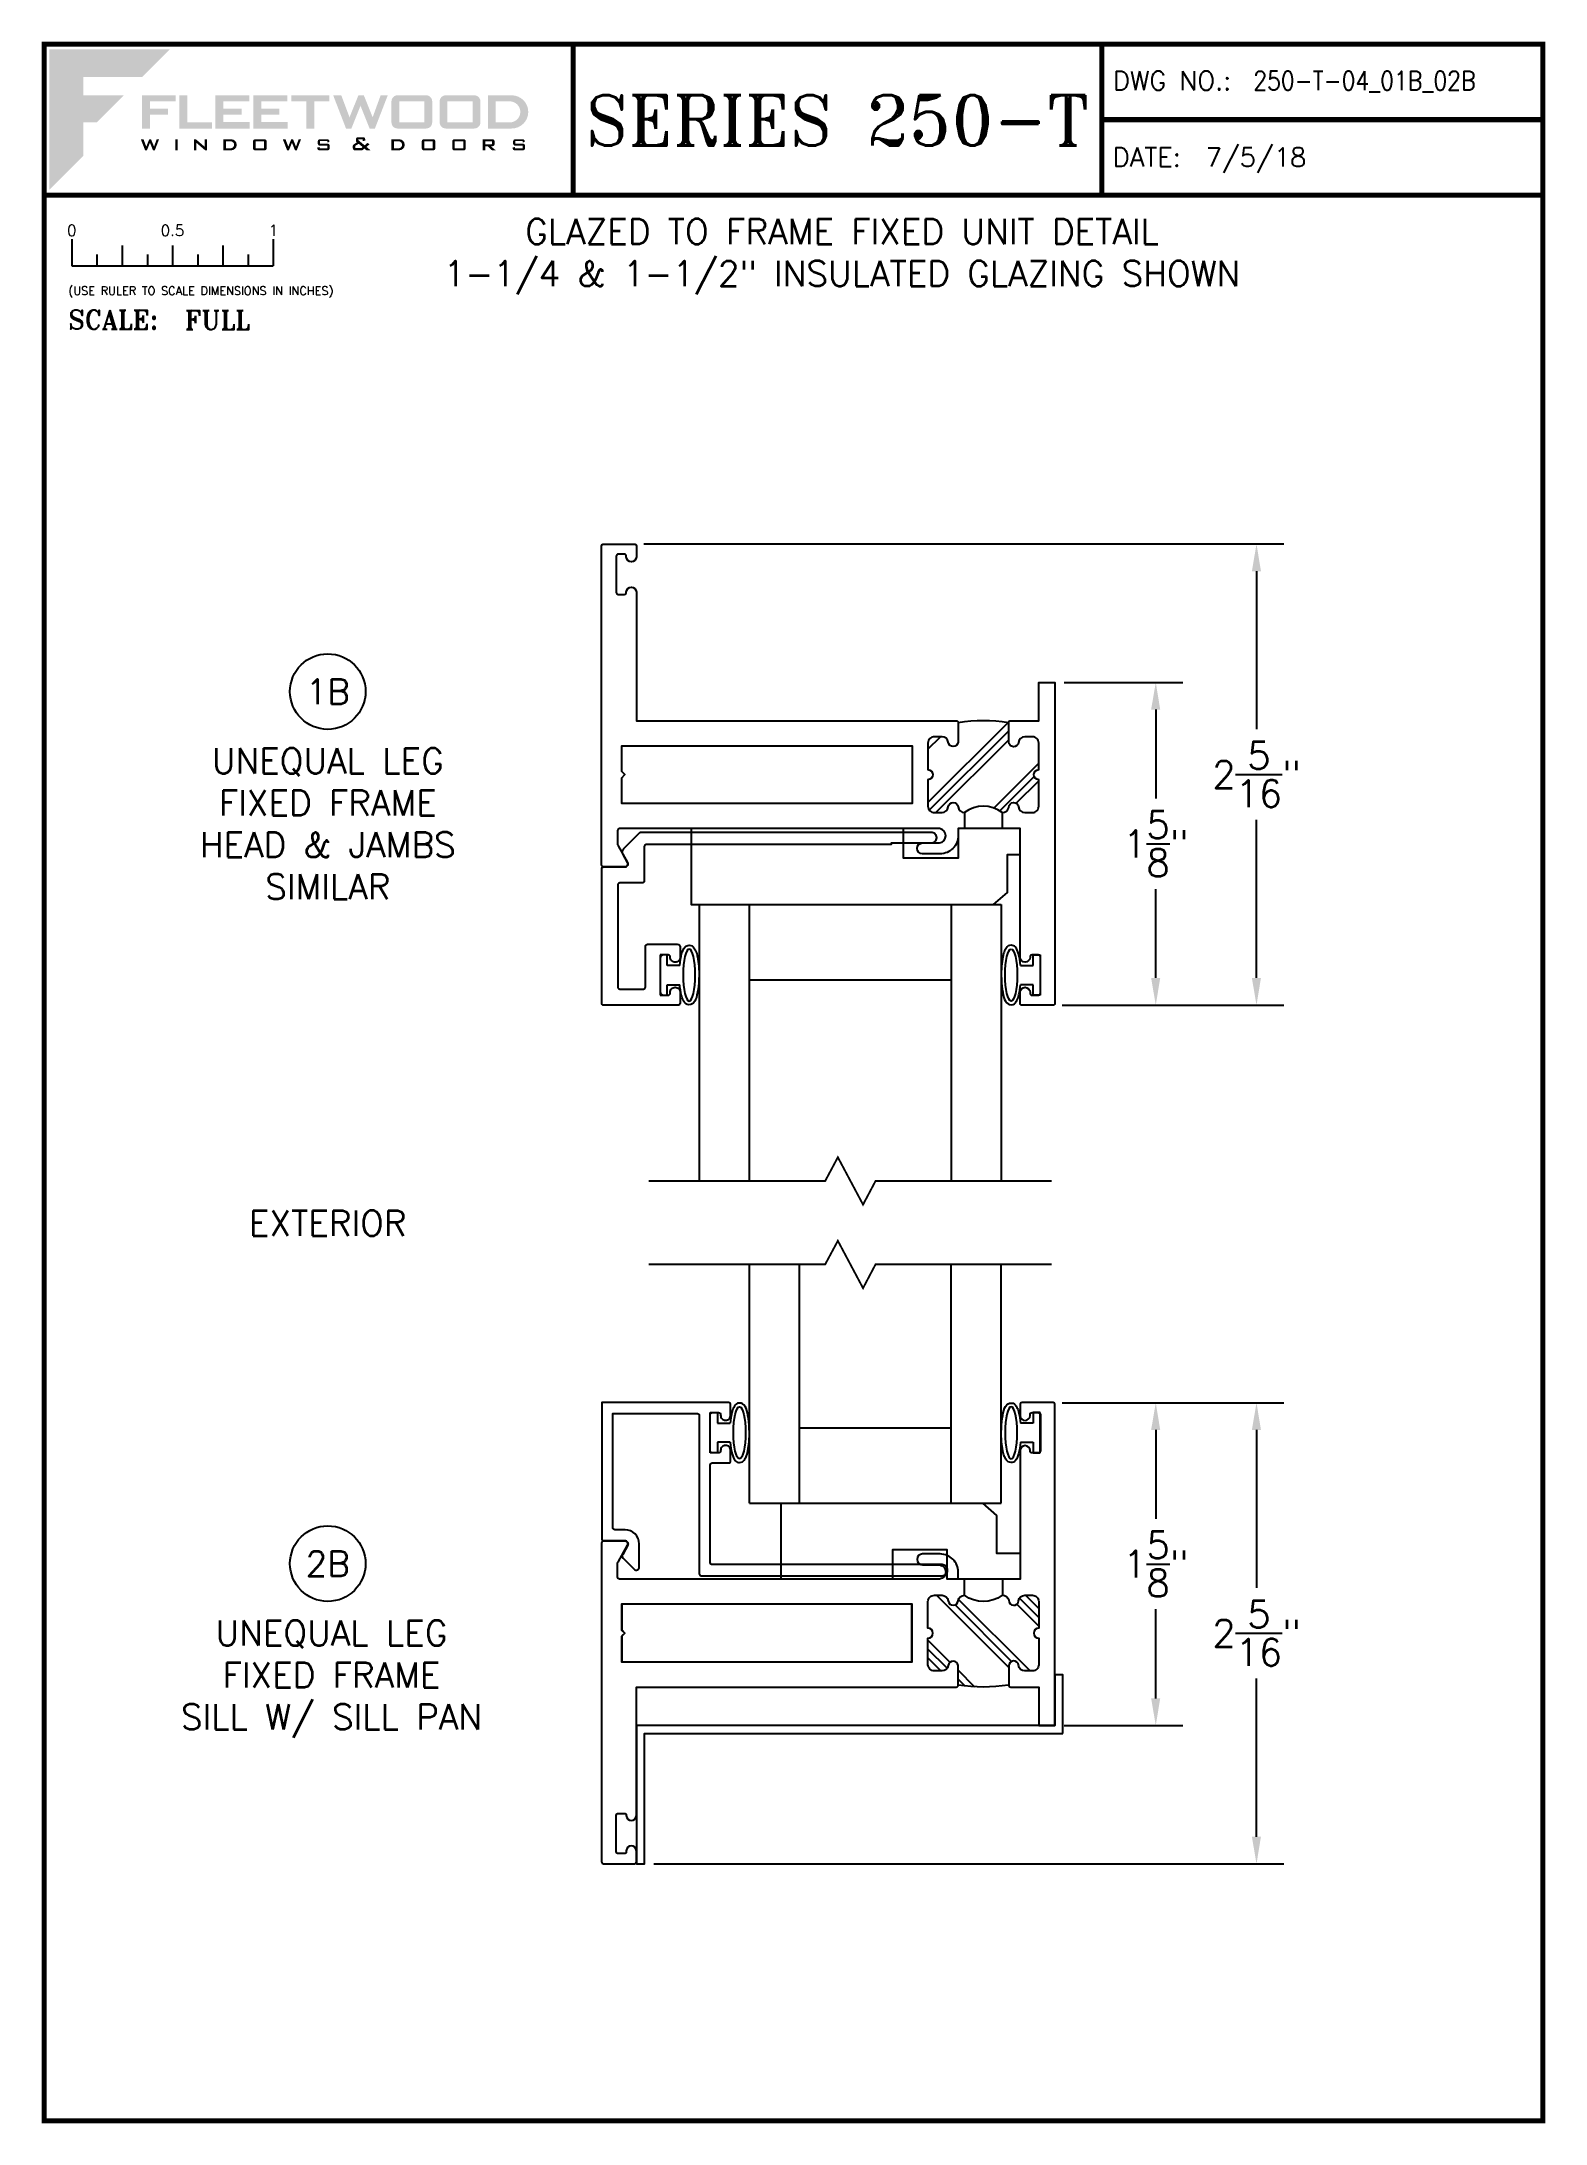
# Paper-space layout 'DETAIL 1B & 2B' of a CAD drawing. Extents: x 0.3 to 7.8, y 0.1 to 10.4.
# The model-space entities are those that its viewports show. They can reach past a viewport. Long polylines and large blocks are cut down to what shows.
import ezdxf
from ezdxf.enums import TextEntityAlignment as Align

# ---------------------------------------------------------------- set-up
doc = ezdxf.new("R2010")
doc.units = 0
doc.header["$MEASUREMENT"] = 0
doc.layers.get('0').update_dxf_attribs({"linetype": 'CONTINUOUS'})
doc.layers.get('Defpoints').update_dxf_attribs({"linetype": 'CONTINUOUS'})
for name, color, linetype in [('DIM', 7, 'CONTINUOUS'), ('FRAME', 1, 'CONTINUOUS'), ('GLASS', 7, 'CONTINUOUS'), ('MISC', 7, 'CONTINUOUS'), ('TEXT', 7, 'CONTINUOUS'), ('TITLE-BLOCK', 7, 'CONTINUOUS')]:
    doc.layers.add(name, color=color, linetype=linetype)
doc.layers.add('VP', color=40, linetype='CONTINUOUS', plot=False)
doc.layers.get('VP').off()
doc.styles.add('ROMANS', font='romans')
doc.styles.add('ROMANT', font='romant')
doc.styles.add('SIMPLEX-094', font='simplex.shx', dxfattribs={"height": 0.094})
doc.styles.get("Standard").update_dxf_attribs({"font": 'simplex.shx'})
doc.dimstyles.new('FULL SCALE', dxfattribs={"dimscale": 0.75, "dimtxt": 0.18, "dimasz": 0.18, "dimexe": 0.18, "dimexo": 0.0625, "dimgap": 0.09, "dimtad": 0, "dimtih": 1, "dimtoh": 1, "dimdec": 4, "dimzin": 0, "dimdsep": 46, "dimlunit": 4, "dimtxsty": 'Standard', "dimcen": 0.09, "dimadec": 0, "dimazin": 0, "dimtfac": 1, "dimtdec": 4, "dimtofl": 0, "dimtmove": 0, "dimatfit": 3, "dimfxl": 0, "dimtolj": 1, "dimtzin": 0, "dimarcsym": 0})

# ---------------------------------------------------------------- blocks, each defined once
blk = doc.blocks.new('*D93')
at = {"layer": 'Defpoints', "color": 0}
for p in [(3.243, 7.955), (5.32, 5.665), (6.33, 5.665)]:
    blk.add_point(p, dxfattribs=at)
at = {"layer": 'DIM', "color": 0, "lineweight": -2}
for p, q in [((3.289, 7.955), (6.465, 7.955)), ((6.33, 7.82), (6.33, 7.035)), ((6.33, 5.8), (6.33, 6.585)), ((5.366, 5.665), (6.465, 5.665))]:
    blk.add_line(p, q, dxfattribs=at)
at = {"layer": 'DIM', "color": 0}
for points in [[(6.307, 7.82), (6.352, 7.82), (6.33, 7.955)], [(6.307, 5.8), (6.352, 5.8), (6.33, 5.665)]]:
    blk.add_solid(points, dxfattribs=at)
at = {"layer": 'DIM', "color": 0, "insert": (6.33, 6.81), "char_height": 0.135, "attachment_point": 5}
blk.add_mtext('\\A1;2{\\H1x;\\S5/16;}"', dxfattribs=at)
blk = doc.blocks.new('*D94')
at = {"layer": 'Defpoints', "color": 0}
for p in [(5.32, 3.691), (5.83, 3.691), (5.33, 2.088)]:
    blk.add_point(p, dxfattribs=at)
at = {"layer": 'DIM', "color": 0, "lineweight": -2}
for p, q in [((5.366, 3.691), (5.965, 3.691)), ((5.83, 3.556), (5.83, 3.115)), ((5.83, 2.223), (5.83, 2.665)), ((5.376, 2.088), (5.965, 2.088))]:
    blk.add_line(p, q, dxfattribs=at)
at = {"layer": 'DIM', "color": 0}
for points in [[(5.807, 3.556), (5.852, 3.556), (5.83, 3.691)], [(5.807, 2.223), (5.852, 2.223), (5.83, 2.088)]]:
    blk.add_solid(points, dxfattribs=at)
at = {"layer": 'DIM', "color": 0, "insert": (5.83, 2.89), "char_height": 0.135, "attachment_point": 5}
blk.add_mtext('\\A1;1{\\H1x;\\S5/8;}"', dxfattribs=at)
blk = doc.blocks.new('Fleetwood_Logo_6-10-15')
h = blk.add_hatch(color=154)
h.dxf.hatch_style = 1
h.paths.add_polyline_path([(0.2526, -0.0017), (0.0019, -0.0017), (0.0019, -0.2942), (0.0725, -0.2236), (0.0725, -0.1535), (0.1007, -0.1535), (0.1567, -0.0976), (0.0725, -0.0976), (0.0725, -0.0596), (0.1946, -0.0596)])
h = blk.add_hatch(color=251)
h.dxf.hatch_style = 1
h.paths.add_polyline_path([(0.2487, -0.1256), (0.2112, -0.1256), (0.2112, -0.1102), (0.2647, -0.1102), (0.2647, -0.0976), (0.1946, -0.0976), (0.1946, -0.1667), (0.2112, -0.1667), (0.2112, -0.1377), (0.2487, -0.1377)])
h = blk.add_hatch(color=251)
h.dxf.hatch_style = 1
h.paths.add_polyline_path([(0.2886, -0.0976), (0.272, -0.0976), (0.272, -0.1667), (0.3401, -0.1667), (0.3401, -0.1535), (0.2886, -0.1535)])
h = blk.add_hatch(color=251)
h.dxf.hatch_style = 1
h.paths.add_polyline_path([(0.4175, -0.0976), (0.3474, -0.0976), (0.3474, -0.1667), (0.4185, -0.1667), (0.4185, -0.1534), (0.364, -0.1534), (0.364, -0.1377), (0.4015, -0.1377), (0.4015, -0.1256), (0.364, -0.1256), (0.364, -0.1102), (0.4175, -0.1102)])
h = blk.add_hatch(color=251)
h.dxf.hatch_style = 1
h.paths.add_polyline_path([(0.4965, -0.0976), (0.4264, -0.0976), (0.4264, -0.1667), (0.4975, -0.1667), (0.4975, -0.1534), (0.443, -0.1534), (0.443, -0.1377), (0.4804, -0.1377), (0.4804, -0.1256), (0.443, -0.1256), (0.443, -0.1102), (0.4965, -0.1102)])
h = blk.add_hatch(color=251)
h.dxf.hatch_style = 1
h.paths.add_polyline_path([(0.5842, -0.0976), (0.5054, -0.0976), (0.5054, -0.1102), (0.5365, -0.1102), (0.5365, -0.1667), (0.5531, -0.1667), (0.5531, -0.1102), (0.5842, -0.1102)])
h = blk.add_hatch(color=251)
h.dxf.hatch_style = 1
h.paths.add_polyline_path([(0.6089, -0.0976), (0.5921, -0.0976), (0.6188, -0.1667), (0.63, -0.1667), (0.6489, -0.1192), (0.6679, -0.1667), (0.6789, -0.1667), (0.7056, -0.0976), (0.6908, -0.0976), (0.6742, -0.1433), (0.6558, -0.0976), (0.6446, -0.0976), (0.6261, -0.1433)])
h = blk.add_hatch(color=251)
h.dxf.hatch_style = 1
h.paths.add_polyline_path([(0.7853, -0.0976), (0.726, -0.0976, 0.414214), (0.7133, -0.1102), (0.7133, -0.154, 0.414214), (0.726, -0.1667), (0.7853, -0.1667, 0.414214), (0.798, -0.154), (0.798, -0.1102, 0.414214)])
h.paths.add_polyline_path([(0.7819, -0.1102), (0.7819, -0.154), (0.7294, -0.154), (0.7294, -0.1102)], flags=16)
h = blk.add_hatch(color=251)
h.dxf.hatch_style = 1
h.paths.add_polyline_path([(0.8856, -0.0976), (0.8262, -0.0976, 0.414214), (0.8136, -0.1102), (0.8136, -0.154, 0.414214), (0.8262, -0.1667), (0.8856, -0.1667, 0.414214), (0.8982, -0.154), (0.8982, -0.1102, 0.414214)])
h.paths.add_polyline_path([(0.8822, -0.1102), (0.8822, -0.154), (0.8296, -0.154), (0.8296, -0.1102)], flags=16)
h = blk.add_hatch(color=251)
h.dxf.hatch_style = 1
h.paths.add_polyline_path([(0.9632, -0.0976), (0.914, -0.0976), (0.914, -0.1667), (0.9632, -0.1667, 1)])
h.paths.add_polyline_path([(0.9301, -0.1102), (0.9593, -0.1102, -1), (0.9593, -0.154), (0.9301, -0.154)], flags=16)
h = blk.add_hatch(color=7)
h.dxf.hatch_style = 1
h.paths.add_polyline_path([(0.2301, -0.1891), (0.2251, -0.1891), (0.2196, -0.2043), (0.2134, -0.1891), (0.2097, -0.1891), (0.2035, -0.2043), (0.1978, -0.1891), (0.1922, -0.1891), (0.2011, -0.2121), (0.2048, -0.2121), (0.2112, -0.1963), (0.2175, -0.2121), (0.2212, -0.2121)])
h = blk.add_hatch(color=7)
h.dxf.hatch_style = 1
h.paths.add_polyline_path([(0.2691, -0.1891), (0.2637, -0.1891), (0.2637, -0.2118), (0.2637, -0.2121), (0.2691, -0.2121)])
h = blk.add_hatch(color=7)
h.dxf.hatch_style = 1
h.paths.add_polyline_path([(0.3077, -0.1964), (0.3259, -0.2121), (0.3298, -0.2121), (0.3298, -0.1891), (0.325, -0.1891), (0.325, -0.2047), (0.3067, -0.1891), (0.3029, -0.1891), (0.3029, -0.2121), (0.3077, -0.2121)])
h = blk.add_hatch(color=7)
h.dxf.hatch_style = 1
h.paths.add_polyline_path([(0.3801, -0.1891), (0.3637, -0.1891), (0.3637, -0.2121), (0.3801, -0.2121, 1)])
h.paths.add_polyline_path([(0.3691, -0.2079), (0.3691, -0.1933), (0.3788, -0.1933, -1), (0.3788, -0.2079)], flags=16)
h = blk.add_hatch(color=7)
h.dxf.hatch_style = 1
h.paths.add_polyline_path([(0.4537, -0.2079), (0.4537, -0.1933, 0.414214), (0.4495, -0.1891), (0.4297, -0.1891, 0.414214), (0.4255, -0.1933), (0.4255, -0.2079, 0.414214), (0.4297, -0.2121), (0.4495, -0.2121, 0.414214)])
h.paths.add_polyline_path([(0.4308, -0.2079), (0.4308, -0.1933), (0.4484, -0.1933), (0.4484, -0.2079)], flags=16)
h = blk.add_hatch(color=7)
h.dxf.hatch_style = 1
h.paths.add_polyline_path([(0.5253, -0.1891), (0.5203, -0.1891), (0.5148, -0.2043), (0.5087, -0.1891), (0.5049, -0.1891), (0.4988, -0.2043), (0.493, -0.1891), (0.4874, -0.1891), (0.4963, -0.2121), (0.5001, -0.2121), (0.5064, -0.1963), (0.5127, -0.2121), (0.5164, -0.2121)])
h = blk.add_hatch(color=7)
h.dxf.hatch_style = 1
h.paths.add_polyline_path([(0.5801, -0.1891), (0.5643, -0.1891, 0.414214), (0.56, -0.1933), (0.56, -0.1981, 0.414214), (0.5643, -0.2024), (0.58, -0.2024), (0.58, -0.2078), (0.5637, -0.2078), (0.5637, -0.2052), (0.5591, -0.2062), (0.5591, -0.2078, 0.414214), (0.5634, -0.2121), (0.5805, -0.2121, 0.414214), (0.5848, -0.2078), (0.5848, -0.2024, 0.414214), (0.5805, -0.1982), (0.5648, -0.1982), (0.5648, -0.193), (0.5798, -0.193), (0.5798, -0.1958), (0.5843, -0.1948), (0.5843, -0.1933, 0.414214)])
h = blk.add_hatch(color=7)
h.dxf.hatch_style = 1
h.paths.add_polyline_path([(0.645, -0.1913, -0.222262), (0.6447, -0.1906), (0.6447, -0.1892), (0.6535, -0.1892), (0.6535, -0.193), (0.6587, -0.1918), (0.6587, -0.189, 0.414214), (0.6544, -0.1847), (0.6437, -0.1847, 0.414214), (0.6394, -0.189), (0.6394, -0.1922, 0.222262), (0.6407, -0.1948), (0.6415, -0.1955), (0.6345, -0.1998, 0.260684), (0.6329, -0.2027), (0.6329, -0.2078, 0.414214), (0.6372, -0.2121), (0.6514, -0.2121, 0.17577), (0.6536, -0.2113), (0.657, -0.2085), (0.6614, -0.2121), (0.6699, -0.2121), (0.6613, -0.2049), (0.6676, -0.1997), (0.6637, -0.1964), (0.6574, -0.2017)])
h.paths.add_polyline_path([(0.6532, -0.2052), (0.6509, -0.2072, -0.17577), (0.6502, -0.2074), (0.6382, -0.2074), (0.6382, -0.2033, -0.260684), (0.6387, -0.2025), (0.6451, -0.1985)], flags=16)
h = blk.add_hatch(color=7)
h.dxf.hatch_style = 1
h.paths.add_polyline_path([(0.7294, -0.1891), (0.713, -0.1891), (0.713, -0.2121), (0.7294, -0.2121, 1)])
h.paths.add_polyline_path([(0.7184, -0.2079), (0.7184, -0.1933), (0.7281, -0.1933, -1), (0.7281, -0.2079)], flags=16)
h = blk.add_hatch(color=7)
h.dxf.hatch_style = 1
h.paths.add_polyline_path([(0.8045, -0.2079), (0.8045, -0.1933, 0.414214), (0.8003, -0.1891), (0.7805, -0.1891, 0.414214), (0.7763, -0.1933), (0.7763, -0.2079, 0.414214), (0.7805, -0.2121), (0.8003, -0.2121, 0.414214)])
h.paths.add_polyline_path([(0.7816, -0.2079), (0.7816, -0.1933), (0.7992, -0.1933), (0.7992, -0.2079)], flags=16)
h = blk.add_hatch(color=7)
h.dxf.hatch_style = 1
h.paths.add_polyline_path([(0.8678, -0.2079), (0.8678, -0.1933, 0.414214), (0.8636, -0.1891), (0.8438, -0.1891, 0.414214), (0.8396, -0.1933), (0.8396, -0.2079, 0.414214), (0.8438, -0.2121), (0.8636, -0.2121, 0.414214)])
h.paths.add_polyline_path([(0.8449, -0.2079), (0.8449, -0.1933), (0.8624, -0.1933), (0.8624, -0.2079)], flags=16)
h = blk.add_hatch(color=7)
h.dxf.hatch_style = 1
h.paths.add_polyline_path([(0.9277, -0.1993), (0.9277, -0.1933, 0.414214), (0.9235, -0.1891), (0.9028, -0.1891), (0.9028, -0.2121), (0.9082, -0.2121), (0.9082, -0.2035), (0.9131, -0.2035), (0.9224, -0.2121), (0.9303, -0.2121), (0.9197, -0.2035), (0.9235, -0.2035, 0.414214)])
h.paths.add_polyline_path([(0.9082, -0.1993), (0.9082, -0.1933), (0.9214, -0.1933, -0.414214), (0.9224, -0.1943), (0.9224, -0.1983, -0.414214), (0.9214, -0.1993)], flags=16)
h = blk.add_hatch(color=7)
h.dxf.hatch_style = 1
h.paths.add_polyline_path([(0.9867, -0.1982), (0.971, -0.1982), (0.971, -0.193), (0.9859, -0.193), (0.9859, -0.1958), (0.9905, -0.1948), (0.9905, -0.1933, 0.414214), (0.9863, -0.1891), (0.9705, -0.1891, 0.414214), (0.9662, -0.1933), (0.9662, -0.1981, 0.414214), (0.9705, -0.2024), (0.9862, -0.2024), (0.9862, -0.2078), (0.9699, -0.2078), (0.9699, -0.2052), (0.9653, -0.2062), (0.9653, -0.2078, 0.414214), (0.9696, -0.2121), (0.9867, -0.2121, 0.414214), (0.991, -0.2078), (0.991, -0.2024, 0.414214)])
blk = doc.blocks.new('A-SIZE_P')
at = {"const_width": 0.025}
blk.add_lwpolyline([(0.313, 0.125), (7.751, 0.125), (7.751, 10.437), (0.313, 10.437)], close=True, dxfattribs=at)
for points in [[(2.938, 10.437), (2.938, 9.687)], [(5.563, 10.437), (5.563, 9.687)], [(5.563, 10.062), (7.751, 10.062)], [(0.313, 9.687), (7.751, 9.687)]]:
    blk.add_lwpolyline(points, dxfattribs=at)
at = {"xscale": 2.387023416083395, "yscale": 2.387023416083395, "zscale": 2.387023416083395}
blk.add_blockref('Fleetwood_Logo_6-10-15', (0.334, 10.416), dxfattribs=at)
for s, style, p in [('DWG NO.:', 'SIMPLEX-094', (5.617, 10.209)), ('DATE:', 'SIMPLEX-094', (5.616, 9.829)), ('SCALE:', 'ROMANT', (0.433, 9.022))]:
    blk.add_text(s, height=0.094, dxfattribs=dict(style=style)).set_placement(p)
for tag, p, style in [('DWG_NO', (6.346, 10.209), 'SIMPLEX-094'), ('DATE', (6.077, 9.829), 'SIMPLEX-094'), ('SCALE', (1.011, 9.02), 'ROMANT')]:
    blk.add_attdef(tag, p, '', height=0.094, dxfattribs=dict(style=style))
for tag, height, style, width, p, p2 in [('DWG_NO_F', 0.094, 'SIMPLEX-094', 1.745692, (6.347, 10.209), (7.683, 10.209)), ('PRODUCT', 0.25, 'ROMANT', 1.390728, (3.001, 9.934), (5.5, 9.934))]:
    blk.add_attdef(tag, text='', height=height, dxfattribs=dict(style=style, width=width)).set_placement(p, p2, align=Align.FIT)
blk = doc.blocks.new('Full')
for p, q in [((0.137, -0.219), (0.137, -0.35)), ((0.262, -0.294), (0.262, -0.35)), ((0.387, -0.249), (0.387, -0.35)), ((0.512, -0.294), (0.512, -0.35)), ((0.637, -0.249), (0.637, -0.35)), ((0.762, -0.294), (0.762, -0.35)), ((0.887, -0.249), (0.887, -0.35)), ((1.012, -0.294), (1.012, -0.35)), ((1.137, -0.219), (1.137, -0.35)), ((0.137, -0.35), (1.137, -0.35))]:
    blk.add_line(p, q)
for s, p in [('0', (0.137, -0.219)), ('0.5', (0.637, -0.219)), ('1', (1.137, -0.219))]:
    blk.add_text(s, height=0.055).set_placement(p, align=Align.BOTTOM_CENTER)
at = {"style": 'ROMANS'}
blk.add_text('(USE RULER TO SCALE DIMENSIONS IN INCHES)', height=0.04115, dxfattribs=at).set_placement((0.12, -0.495))
blk = doc.blocks.new('*D132')
at = {"layer": 'Defpoints', "color": 0}
for p in [(5.33, 7.268), (5.32, 5.665), (5.83, 5.665)]:
    blk.add_point(p, dxfattribs=at)
at = {"layer": 'TITLE-BLOCK', "color": 0, "lineweight": -2}
for p, q in [((5.376, 7.268), (5.965, 7.268)), ((5.83, 7.133), (5.83, 6.691)), ((5.83, 5.8), (5.83, 6.241)), ((5.366, 5.665), (5.965, 5.665))]:
    blk.add_line(p, q, dxfattribs=at)
at = {"layer": 'TITLE-BLOCK', "color": 0}
for points in [[(5.807, 7.133), (5.852, 7.133), (5.83, 7.268)], [(5.807, 5.8), (5.852, 5.8), (5.83, 5.665)]]:
    blk.add_solid(points, dxfattribs=at)
at = {"layer": 'TITLE-BLOCK', "color": 0, "insert": (5.83, 6.466), "char_height": 0.135, "attachment_point": 5}
blk.add_mtext('\\A1;1{\\H1x;\\S5/8;}"', dxfattribs=at)
blk = doc.blocks.new('*D133')
at = {"layer": 'Defpoints', "color": 0}
for p in [(5.32, 3.691), (6.33, 3.691), (3.293, 1.401)]:
    blk.add_point(p, dxfattribs=at)
at = {"layer": 'TITLE-BLOCK', "color": 0, "lineweight": -2}
for p, q in [((5.366, 3.691), (6.465, 3.691)), ((6.33, 3.556), (6.33, 2.771)), ((6.33, 1.536), (6.33, 2.321)), ((3.339, 1.401), (6.465, 1.401))]:
    blk.add_line(p, q, dxfattribs=at)
at = {"layer": 'TITLE-BLOCK', "color": 0}
for points in [[(6.307, 3.556), (6.352, 3.556), (6.33, 3.691)], [(6.307, 1.536), (6.352, 1.536), (6.33, 1.401)]]:
    blk.add_solid(points, dxfattribs=at)
at = {"layer": 'TITLE-BLOCK', "color": 0, "insert": (6.33, 2.546), "char_height": 0.135, "attachment_point": 5}
blk.add_mtext('\\A1;2{\\H1x;\\S5/16;}"', dxfattribs=at)
blk = doc.blocks.new('05P11-Z-BAR')
h = blk.add_hatch()
h.set_pattern_fill('PLAST', angle=45, style=0)
h.set_pattern_definition([(45, (-0.3846, -1e-07), (-0.176777, 0.176777), []), (45, (-0.4067, 0.0221), (-0.176777, 0.176777), []), (45, (-0.4288, 0.0442), (-0.176777, 0.176777), [])])
h.paths.add_polyline_path([(0.006, 1.12, -0.414214), (-0.018, 1.145, -0.414214), (0.006, 1.17), (0.006, 1.302, 0.414214), (-0.025, 1.333), (-0.063, 1.333, 0.38311), (-0.094, 1.305, -0.947716), (-0.143, 1.308), (-0.143, 1.403, 0.087329), (-0.394, 1.403), (-0.394, 1.308, -1), (-0.443, 1.308, 0.352985), (-0.473, 1.333), (-0.512, 1.333, 0.414214), (-0.544, 1.302), (-0.544, 1.17, -0.414214), (-0.518, 1.145, -0.414214), (-0.544, 1.12), (-0.544, 0.988, 0.414214), (-0.512, 0.957), (-0.474, 0.957, 0.38311), (-0.443, 0.985, -0.898027), (-0.394, 0.985, 0.38311), (-0.363, 0.957, -0.325577), (-0.174, 0.957, 0.363634), (-0.143, 0.982, -0.947716), (-0.094, 0.985, 0.38311), (-0.063, 0.957), (-0.025, 0.957, 0.414214), (0.006, 0.988)])
blk.add_line((-0.087, 0.877), (-0.087, 0.877))
for points in [[(-2.164, 2.28, -0.414214), (-2.154, 2.29), (-2.001, 2.29, -0.414214), (-1.991, 2.28), (-1.991, 2.226, -1), (-2.041, 2.226), (-2.041, 2.23, 0.414214), (-2.051, 2.24), (-2.081, 2.24, 0.414214), (-2.091, 2.23), (-2.091, 2.05, 0.414214), (-2.081, 2.04), (-2.051, 2.04, 0.414214), (-2.041, 2.05), (-2.041, 2.051, -1), (-1.991, 2.051), (-1.991, 1.413), (-0.403, 1.413, -0.414214), (-0.394, 1.403), (-0.394, 1.306, -0.888834), (-0.443, 1.306, 0.377258), (-0.474, 1.333), (-0.512, 1.333, 0.414214), (-0.544, 1.302), (-0.544, 1.17, -1), (-0.544, 1.12), (-0.544, 0.988, 0.414214), (-0.512, 0.957), (-0.474, 0.957, 0.383109), (-0.443, 0.985, -0.898027), (-0.394, 0.985, 0.38311), (-0.363, 0.957), (-0.363, 0.877), (-0.394, 0.877), (-0.394, 0.842, -0.414214), (-0.483, 0.752), (-0.571, 0.752, -1), (-0.571, 0.806), (-0.486, 0.806, 0.859155), (-0.486, 0.877), (-2.074, 0.877, 0.414214), (-2.084, 0.867), (-2.084, 0.797, 0.131652), (-2.082, 0.792), (-2.035, 0.709, -0.577353), (-2.048, 0.687), (-2.154, 0.687, -0.414214), (-2.164, 0.697), (-2.164, 2.28)], [(-0.025, 0.957, 0.414214), (0.006, 0.988), (0.006, 1.12, -1), (0.006, 1.17), (0.006, 1.302, 0.414214), (-0.025, 1.333), (-0.063, 1.333, 0.38311), (-0.094, 1.305, -0.947716), (-0.143, 1.308), (-0.143, 1.403, -0.414214), (-0.133, 1.413), (0.006, 1.413), (0.006, 1.603), (0.086, 1.603), (0.086, 0.01, -0.414214), (0.077, 0), (-0.077, 0, -0.414214), (-0.087, 0.01), (-0.087, 0.064, -1), (-0.037, 0.064), (-0.037, 0.06, 0.414214), (-0.027, 0.05), (0.003, 0.05, 0.414214), (0.014, 0.06), (0.014, 0.24, 0.414214), (0.003, 0.25), (-0.027, 0.25, 0.414214), (-0.037, 0.24), (-0.037, 0.239, -1), (-0.087, 0.239), (-0.087, 0.877), (-0.174, 0.877), (-0.174, 0.957, 0.363634), (-0.143, 0.982, -0.947716), (-0.094, 0.985, 0.38311), (-0.063, 0.957), (-0.025, 0.957)]]:
    blk.add_lwpolyline(points, format="xyb")
blk.add_lwpolyline([(-2.063, 1.16), (-2.063, 1.288), (-0.623, 1.288), (-0.623, 1.002), (-2.063, 1.002), (-2.063, 1.129), (-2.048, 1.145)], close=True)
at = {"color": 7}
for centre, radius, start, end in [((-0.269, 0.638), 0.775, 80.7195, 99.2805), ((-0.269, 0.828), 0.16, 53.9319, 126.0681)]:
    blk.add_arc(centre, radius, start, end, dxfattribs=at)
blk = doc.blocks.new('05P12-1.25in_GLASS_STOP')
for p, q in [((-1.588, 0.25), (-1.624, 0.25)), ((-1.624, 0.25), (-1.624, 0.05)), ((-1.588, 0.197), (-1.588, 0.25)), ((-0.022, 0.197), (-0.022, 0.25)), ((-0.022, 0.25), (0.013, 0.25)), ((0.013, 0.25), (0.013, 0.05)), ((-1.526, 0.197), (-1.588, 0.197)), ((-0.084, 0.197), (-0.022, 0.197)), ((-1.624, 0.05), (-1.588, 0.05)), ((-1.588, 0.05), (-1.588, 0.102)), ((-1.588, 0.102), (-1.526, 0.102)), ((-0.022, 0.102), (-0.084, 0.102)), ((-0.022, 0.05), (-0.022, 0.102)), ((0.013, 0.05), (-0.022, 0.05))]:
    blk.add_line(p, q)
blk.add_lwpolyline([(-1.573, 0.24, 0.414214), (-1.583, 0.25), (-1.614, 0.25, 0.414214), (-1.624, 0.24), (-1.624, 0.06, 0.414214), (-1.614, 0.05), (-1.583, 0.05, 0.414214), (-1.573, 0.06), (-1.573, 0.063, -0.414214), (-1.548, 0.088), (-1.548, 0.088, -0.414214), (-1.523, 0.063), (-1.523, 0.01, -0.414214), (-1.533, 0), (-2.163, 0), (-2.163, 0.677, -0.414214), (-2.154, 0.687), (-2.047, 0.687, 0.57735), (-2.034, 0.709), (-2.059, 0.754, -0.339454), (-2.057, 0.773), (-2.002, 0.828, -0.668179), (-1.977, 0.817), (-1.977, 0.702, -0.414214), (-2.047, 0.632), (-2.098, 0.632, 0.414214), (-2.108, 0.622), (-2.108, 0.055), (-1.688, 0.055, 0.414214), (-1.679, 0.065), (-1.679, 0.85, -0.414214), (-1.669, 0.86), (-0.474, 0.86, -0.414214), (-0.447, 0.833), (-0.447, 0.832, -0.414214), (-0.474, 0.805), (-1.614, 0.805, 0.414214), (-1.624, 0.795), (-1.624, 0.31, 0.414214), (-1.614, 0.3), (-1.533, 0.3, -0.414214), (-1.523, 0.29), (-1.523, 0.238, -0.414214), (-1.548, 0.213), (-1.548, 0.213, -0.414214), (-1.573, 0.238)], format="xyb", close=True)
at = {"extrusion": (0, 0, -1)}
blk.add_ellipse((-1.479, 0.15), major_axis=(0, 0.129), ratio=0.232303, dxfattribs=at)
blk.add_ellipse((-0.131, 0.15), major_axis=(0, 0.129), ratio=0.232303)
for points in [[(-1.526, 0.197), (-1.524, 0.219), (-1.521, 0.239), (-1.512, 0.269), (-1.508, 0.28), (-1.495, 0.294), (-1.487, 0.298), (-1.479, 0.298), (-1.468, 0.298), (-1.46, 0.292), (-1.451, 0.279), (-1.447, 0.272), (-1.437, 0.244), (-1.433, 0.215), (-1.428, 0.136), (-1.432, 0.085), (-1.444, 0.034), (-1.448, 0.022), (-1.464, 0.005), (-1.478, 0), (-1.499, 0.008), (-1.504, 0.016), (-1.512, 0.032), (-1.515, 0.041), (-1.522, 0.067), (-1.524, 0.084), (-1.526, 0.102)], [(-0.084, 0.197), (-0.086, 0.219), (-0.089, 0.239), (-0.098, 0.269), (-0.102, 0.28), (-0.115, 0.294), (-0.123, 0.298), (-0.131, 0.298), (-0.142, 0.298), (-0.15, 0.292), (-0.159, 0.279), (-0.163, 0.272), (-0.173, 0.244), (-0.177, 0.215), (-0.182, 0.136), (-0.178, 0.085), (-0.166, 0.034), (-0.162, 0.022), (-0.146, 0.005), (-0.132, 0), (-0.111, 0.008), (-0.106, 0.016), (-0.098, 0.032), (-0.095, 0.041), (-0.088, 0.067), (-0.086, 0.084), (-0.084, 0.102)]]:
    blk.add_open_spline(points, degree=3, knots=[5.075676, 5.075676, 5.075676, 5.075676, 5.596595, 5.596595, 6.055763, 6.055763, 6.283185, 6.283185, 6.283185, 6.572914, 6.572914, 6.862642, 6.862642, 7.608886, 7.608886, 8.676451, 8.676451, 9.18434, 9.18434, 9.518242, 9.518242, 9.852144, 9.852144, 10.186046, 10.186046, 10.631436, 10.631436, 10.631436, 10.631436])
blk = doc.blocks.new('05P10-1.5in_GLASS_STOP')
for p, q in [((-1.838, 0.25), (-1.873, 0.25)), ((-1.873, 0.25), (-1.873, 0.05)), ((-1.838, 0.197), (-1.838, 0.25)), ((-0.022, 0.197), (-0.022, 0.25)), ((-0.022, 0.25), (0.013, 0.25)), ((0.013, 0.25), (0.013, 0.05)), ((-1.776, 0.197), (-1.838, 0.197)), ((-0.084, 0.197), (-0.022, 0.197)), ((-1.873, 0.05), (-1.838, 0.05)), ((-1.838, 0.05), (-1.838, 0.102)), ((-1.838, 0.102), (-1.776, 0.102)), ((-0.022, 0.102), (-0.084, 0.102)), ((-0.022, 0.05), (-0.022, 0.102)), ((0.013, 0.05), (-0.022, 0.05))]:
    blk.add_line(p, q)
blk.add_lwpolyline([(-1.823, 0.239), (-1.823, 0.24, 0.414214), (-1.833, 0.25), (-1.858, 0.25, 0.414214), (-1.873, 0.235), (-1.873, 0.065, 0.414214), (-1.858, 0.05), (-1.833, 0.05, 0.414214), (-1.823, 0.06), (-1.823, 0.064, -0.414214), (-1.799, 0.089), (-1.798, 0.089, -0.414214), (-1.773, 0.064), (-1.773, 0.015, -0.414214), (-1.788, 0), (-2.153, 0, -0.414214), (-2.163, 0.01), (-2.163, 0.677, -0.414214), (-2.153, 0.687), (-2.047, 0.687, 0.57735), (-2.035, 0.709), (-2.057, 0.748, -0.339454), (-2.053, 0.778), (-1.974, 0.857, -0.198912), (-1.967, 0.86), (-0.529, 0.86, -0.414214), (-0.502, 0.833), (-0.502, 0.832, -0.414214), (-0.529, 0.805), (-0.727, 0.805), (-0.727, 0.798), (-1.942, 0.798, 0.414214), (-1.952, 0.788), (-1.952, 0.617, -0.414214), (-1.962, 0.607), (-2.073, 0.607, 0.414214), (-2.083, 0.597), (-2.083, 0.09, 0.414214), (-2.073, 0.08), (-1.956, 0.08, 0.414214), (-1.946, 0.09), (-1.946, 0.293, -0.414214), (-1.936, 0.303), (-1.788, 0.303, -0.414214), (-1.773, 0.288), (-1.773, 0.239, -0.414214), (-1.798, 0.214), (-1.799, 0.214, -0.414214)], format="xyb", close=True)
at = {"extrusion": (0, 0, -1)}
blk.add_ellipse((-1.729, 0.15), major_axis=(0, 0.129), ratio=0.232303, dxfattribs=at)
blk.add_ellipse((-0.131, 0.15), major_axis=(0, 0.129), ratio=0.232303)
for points in [[(-1.776, 0.197), (-1.774, 0.219), (-1.771, 0.239), (-1.762, 0.269), (-1.758, 0.28), (-1.745, 0.294), (-1.737, 0.298), (-1.729, 0.298), (-1.718, 0.298), (-1.71, 0.292), (-1.701, 0.279), (-1.697, 0.272), (-1.687, 0.244), (-1.683, 0.215), (-1.678, 0.136), (-1.682, 0.085), (-1.694, 0.034), (-1.698, 0.022), (-1.714, 0.005), (-1.728, 0), (-1.749, 0.008), (-1.754, 0.016), (-1.762, 0.032), (-1.765, 0.041), (-1.772, 0.067), (-1.774, 0.084), (-1.776, 0.102)], [(-0.084, 0.197), (-0.086, 0.219), (-0.089, 0.239), (-0.098, 0.269), (-0.102, 0.28), (-0.115, 0.294), (-0.123, 0.298), (-0.131, 0.298), (-0.142, 0.298), (-0.15, 0.292), (-0.159, 0.279), (-0.163, 0.272), (-0.173, 0.244), (-0.177, 0.215), (-0.182, 0.136), (-0.178, 0.085), (-0.166, 0.034), (-0.162, 0.022), (-0.146, 0.005), (-0.132, 0), (-0.111, 0.008), (-0.106, 0.016), (-0.098, 0.032), (-0.095, 0.041), (-0.088, 0.067), (-0.086, 0.084), (-0.084, 0.102)]]:
    blk.add_open_spline(points, degree=3, knots=[5.075676, 5.075676, 5.075676, 5.075676, 5.596595, 5.596595, 6.055763, 6.055763, 6.283185, 6.283185, 6.283185, 6.572914, 6.572914, 6.862642, 6.862642, 7.608886, 7.608886, 8.676451, 8.676451, 9.18434, 9.18434, 9.518242, 9.518242, 9.852144, 9.852144, 10.186046, 10.186046, 10.631436, 10.631436, 10.631436, 10.631436])

msp = doc.modelspace()

# ---------------------------------------------------------------- linework, layer by layer
at = {"layer": 'FRAME'}
msp.add_lwpolyline([(18.86, 0.821), (18.86, 0.694), (20.3, 0.694), (20.3, 0.98), (18.86, 0.98), (18.86, 0.852), (18.875, 0.837)], close=True, dxfattribs=at)
at = {"layer": 'GLASS', "linetype": 'Continuous'}
for p, q in [((19.244, 4.437), (19.244, 3.064)), ((19.492, 4.437), (19.492, 3.064)), ((20.496, 4.437), (20.496, 3.064)), ((20.744, 4.437), (20.744, 3.064)), ((20.496, 4.062), (19.492, 4.062))]:
    msp.add_line(p, q, dxfattribs=at)
at = {"layer": 'GLASS', "const_width": 0.0094}
for points in [[(18.994, 3.064), (19.87, 3.064), (19.933, 3.182), (20.058, 2.947), (20.12, 3.064), (20.994, 3.064)], [(18.994, 2.668), (19.87, 2.668), (19.933, 2.785), (20.058, 2.55), (20.12, 2.668), (20.994, 2.668)]]:
    msp.add_lwpolyline(points, dxfattribs=at)
at = {"layer": 'MISC'}
for points in [[(20.78, 4.814), (20.53, 4.814), (20.53, 4.668), (20.258, 4.668), (20.258, 4.814), (19.205, 4.814), (19.205, 4.437), (20.705, 4.437), (20.775, 4.497), (20.775, 4.685), (20.837, 4.685)], [(20.837, 1.105), (20.476, 1.105), (20.476, 1.25), (20.204, 1.25), (20.204, 1.105), (19.651, 1.105), (19.651, 1.482), (20.651, 1.482), (20.72, 1.421), (20.72, 1.234), (20.837, 1.234)]]:
    msp.add_lwpolyline(points, dxfattribs=at)
msp.add_lwpolyline([(21.05, 0.339), (21.05, 0.629), (21.01, 0.629), (21.01, 0.379), (18.933, 0.379), (18.933, -0.308), (18.973, -0.308), (18.973, 0.339)], close=True, dxfattribs=at)
at = {"layer": 'TEXT'}
for p, q in [((19.244, 4.437), (20.744, 4.437)), ((19.742, 1.857), (20.496, 1.857)), ((19.494, 1.482), (20.744, 1.482))]:
    msp.add_line(p, q, dxfattribs=at)
at = {"layer": 'TITLE-BLOCK'}
for p, q in [((19.494, 1.482), (19.494, 2.668)), ((19.742, 1.482), (19.742, 2.668)), ((20.496, 1.482), (20.496, 2.668)), ((20.744, 1.482), (20.744, 2.668))]:
    msp.add_line(p, q, dxfattribs=at)

# ---------------------------------------------------------------- block references
at = {"layer": 'FRAME'}
for name in ['05P11-Z-BAR', '05P10-1.5in_GLASS_STOP']:
    msp.add_blockref(name, (20.924, 3.937), dxfattribs=at)
at = {"layer": 'FRAME', "xscale": -1, "rotation": 180}
for name in ['05P11-Z-BAR', '05P12-1.25in_GLASS_STOP']:
    msp.add_blockref(name, (20.924, 1.982), dxfattribs=at)

psp = doc.layouts.new('DETAIL 1B & 2B')

# ---------------------------------------------------------------- linework, layer by layer
at = {"layer": 'MISC'}
for centre in [(1.720516, 7.222096), (1.720516, 2.891831)]:
    psp.add_circle(centre, 0.1875, dxfattribs=at)

# ---------------------------------------------------------------- block references
at = {"layer": 'TITLE-BLOCK'}
ref = psp.add_blockref('A-SIZE_P', (0, 0), dxfattribs=at)
ref.add_attrib('DATE', '7/5/18', (6.077412, 9.828844), dxfattribs={"layer": '0', "height": 0.094, "style": 'SIMPLEX-094'})
ref.add_attrib('SCALE', 'FULL', (1.011009, 9.020349), dxfattribs={"layer": '0', "height": 0.094, "style": 'ROMANT'})
ref.add_attrib('PRODUCT', 'SERIES 250-T', dxfattribs={"layer": '0', "height": 0.25, "style": 'ROMANT', "width": 0.875}).set_placement((3.0005, 9.933516), (5.5005, 9.933516), align=Align.FIT)
ref.add_attrib('DWG_NO', '250-T-04_01B_02B', (6.314093, 10.208791), dxfattribs={"layer": '0', "height": 0.094, "style": 'SIMPLEX-094', "width": 0.85})
psp.add_blockref('Full', (0.313, 9.687), dxfattribs=at)

# ---------------------------------------------------------------- texts
at = {"layer": 'TEXT', "char_height": 0.125, "attachment_point": 5}
for s, insert, width in [('GLAZED TO FRAME FIXED UNIT DETAIL\\P1-1/4 & 1-1/2" INSULATED GLAZING SHOWN', (4.272758, 9.381324), 4.41597126), ('1B', (1.720516, 7.222096), 0.46055556), ('UNEQUAL LEG FIXED FRAME\\PHEAD & JAMBS\\PSIMILAR', (1.720516, 6.565846), 1.725675), ('EXTERIOR', (1.720516, 4.582769), 2.725675), ('2B', (1.720516, 2.891831), 0.46055556), ('UNEQUAL LEG\\PFIXED FRAME\\PSILL W/ SILL PAN', (1.738762, 2.318282), 1.74007098)]:
    psp.add_mtext(s, dxfattribs=dict(at, insert=insert, width=width))

# ---------------------------------------------------------------- dimensions: what is measured, and where the dimension line sits
at = {"layer": 'DIM'}
for base, p1, p2, picture, middle in [((6.329604, 5.664509), (3.242604, 7.954509), (5.319604, 5.664509), '*D93', (6.329604, 6.809509)), ((5.829604, 3.691467), (5.329604, 2.088467), (5.319604, 3.691467), '*D94', (5.829604, 2.889967))]:
    dim = psp.add_linear_dim(base=base, p1=p1, p2=p2, angle=90, dimstyle='FULL SCALE', override={"dimlfac": -1}, dxfattribs=at)
    dim.commit()
    dim.dimension.update_dxf_attribs({"geometry": picture, "text_midpoint": middle})
at = {"layer": 'TITLE-BLOCK'}
for base, p1, p2, picture, middle in [((5.829604, 5.664509), (5.329604, 7.267509), (5.319604, 5.664509), '*D132', (5.829604, 6.466009)), ((6.329604, 3.691467), (3.292604, 1.401467), (5.319604, 3.691467), '*D133', (6.329604, 2.546467))]:
    dim = psp.add_linear_dim(base=base, p1=p1, p2=p2, angle=90, dimstyle='FULL SCALE', override={"dimlfac": -1}, dxfattribs=at)
    dim.commit()
    dim.dimension.update_dxf_attribs({"geometry": picture, "text_midpoint": middle})

# ---------------------------------------------------------------- viewports
at = {"layer": 'VP'}
psp.add_viewport(center=(4.565734, 6.406061), size=(3.312552, 3.643906), view_center_point=(20.246586, 4.678372), view_height=3.643906, dxfattribs=at)
psp.add_viewport(center=(4.565734, 2.903003), size=(3.312552, 3.3622111), view_center_point=(20.246586, 1.193101), view_height=3.3622111, status=3, dxfattribs=at)

doc.saveas('drawing.dxf')
